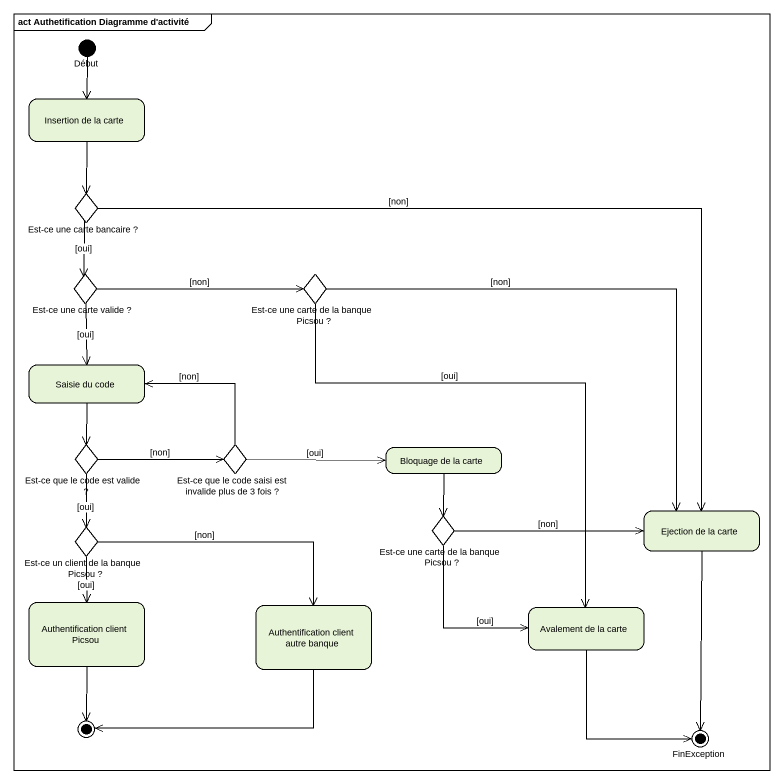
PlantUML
@startuml
mainframe act Authetification Diagramme d'activité
hide empty description
state Début <<start>>
state "Insertion de la carte" as Insertion_de_la_carte
state "Est-ce une carte bancaire ?" as Est_ce_une_carte_bancaire <<choice>>
state "Est-ce une carte valide ?" as Est_ce_une_carte_valide <<choice>>
state "Est-ce une carte de la banque Picsou ?" as Est_ce_une_carte_de_la <<choice>>
state "Saisie du code" as Saisie_du_code
state "Est-ce que le code est valide ?" as Est_ce_que_le_code_est <<choice>>
state "Est-ce que le code saisi est invalide plus de 3 fois ?" as Est_ce_que_le_code_saisi <<choice>>
state "Bloquage de la carte" as Bloquage_de_la_carte
state "Est-ce un client de la banque Picsou ?" as Est_ce_un_client_de_la <<choice>>
state "Est-ce une carte de la banque Picsou ?" as Est_ce_une_carte_de_la_2 <<choice>>
state "Ejection de la carte" as Ejection_de_la_carte
state "Authentification client Picsou" as Authentification_client
state "Authentification client autre banque" as Authentification_client_2
state "Avalement de la carte" as Avalement_de_la_carte
state final1 <<end>>
state FinException <<end>>
Début --> Insertion_de_la_carte
Insertion_de_la_carte --> Est_ce_une_carte_bancaire
Est_ce_une_carte_bancaire --> Est_ce_une_carte_valide : [oui]
Est_ce_une_carte_bancaire -right-> Ejection_de_la_carte : [non]
Est_ce_une_carte_valide -right-> Est_ce_une_carte_de_la : [non]
Est_ce_une_carte_valide --> Saisie_du_code : [oui]
Est_ce_une_carte_de_la --> Ejection_de_la_carte : [non]
Est_ce_une_carte_de_la --> Avalement_de_la_carte : [oui]
Saisie_du_code --> Est_ce_que_le_code_est
Est_ce_que_le_code_est -right-> Est_ce_que_le_code_saisi : [non]
Est_ce_que_le_code_est --> Est_ce_un_client_de_la : [oui]
Est_ce_que_le_code_saisi -left-> Saisie_du_code : [non]
Est_ce_que_le_code_saisi -right-> Bloquage_de_la_carte : [oui]
Bloquage_de_la_carte --> Est_ce_une_carte_de_la_2
Est_ce_un_client_de_la --> Authentification_client : [oui]
Est_ce_un_client_de_la -right-> Authentification_client_2 : [non]
Est_ce_une_carte_de_la_2 -right-> Ejection_de_la_carte : [non]
Est_ce_une_carte_de_la_2 --> Avalement_de_la_carte : [oui]
Ejection_de_la_carte --> FinException
Authentification_client --> final1
Authentification_client_2 -left-> final1
Avalement_de_la_carte --> FinException
@enduml
